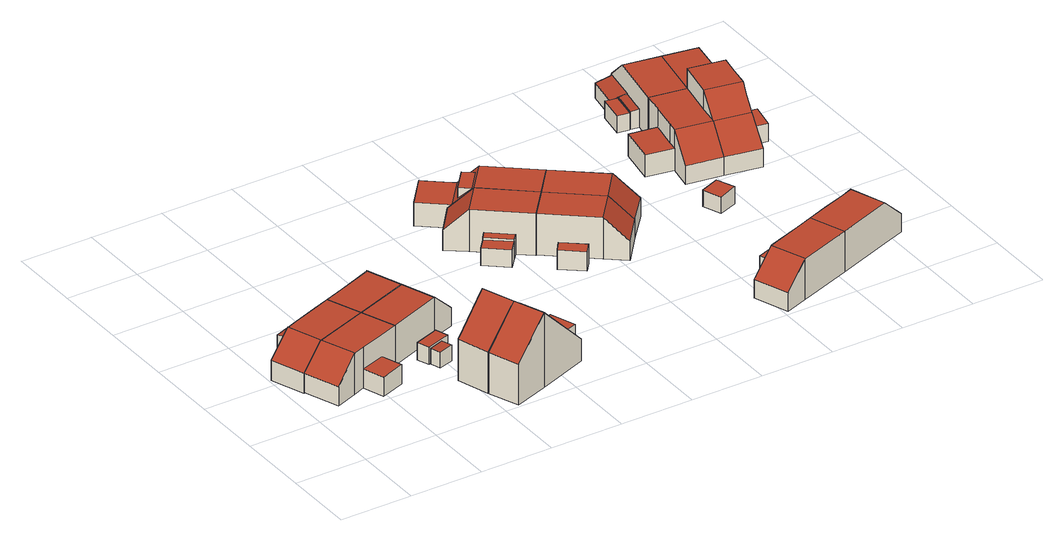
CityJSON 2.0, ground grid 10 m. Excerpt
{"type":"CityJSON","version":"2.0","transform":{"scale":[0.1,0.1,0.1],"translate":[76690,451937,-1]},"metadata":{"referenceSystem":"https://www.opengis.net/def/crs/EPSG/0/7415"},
"CityObjects":{
"building1":{"type":"Building","attributes":{"Volume":327.07,"Dakoppervlakte":74.04,"Muuroppervlakte":177.24,"Vloeroppervlakte":67.73,"hoogte_Z_max_in_m_NAP":5.5,"GEB_DOEL":"woonfunctie","dateOfConstruction":"1982-01-01","measuredHeight":5.8},"geometry":[{"type":"Solid","lod":"2","boundaries":[[[[0,1,2,3,4,5,6,7,8,9]],[[10,11,12,13,14,15]],[[16,17,18,19]],[[20,21,22,23]],[[15,7,6,10]],[[1,16,13,12,2]],[[16,1,0,17]],[[9,18,17,0]],[[8,19,18,9]],[[19,8,7,15,14,13,16]],[[5,4,20,23,11]],[[20,4,3,21]],[[22,21,3,2,12]],[[22,12,11,23]],[[10,6,5,11]]]],"semantics":{"surfaces":[{"type":"GroundSurface"},{"type":"RoofSurface"},{"type":"WallSurface"}],"values":[[0,1,1,1,2,2,2,2,2,2,2,2,2,2,2]]}}]},
"building2":{"type":"Building","attributes":{"Volume":332.04,"Dakoppervlakte":72.22,"Muuroppervlakte":180.23,"Vloeroppervlakte":65.92,"hoogte_Z_max_in_m_NAP":5.5,"GEB_DOEL":"woonfunctie","dateOfConstruction":"1982-01-01","measuredHeight":5.94},"geometry":[{"type":"Solid","lod":"2","boundaries":[[[[24,25,26,27,28,29,30,31,32,33]],[[10,34,35,36,37,11]],[[38,39,40,41]],[[20,23,42,43]],[[37,36,38,26,25]],[[10,11,32,31]],[[29,39,35,34,30]],[[41,27,26,38]],[[28,40,39,29]],[[27,41,40,28]],[[38,36,35,39]],[[25,24,43,42,37]],[[33,20,43,24]],[[11,23,20,33,32]],[[11,37,42,23]],[[10,31,30,34]]]],"semantics":{"surfaces":[{"type":"GroundSurface"},{"type":"RoofSurface"},{"type":"WallSurface"}],"values":[[0,1,1,1,2,2,2,2,2,2,2,2,2,2,2,2]]}}]},
"building3":{"type":"Building","attributes":{"Volume":7.05,"Dakoppervlakte":3.08,"Muuroppervlakte":16.33,"Vloeroppervlakte":3.07,"hoogte_Z_max_in_m_NAP":2.03,"GEB_DOEL":"onbekend","dateOfConstruction":"1982-01-01","measuredHeight":2.37},"geometry":[{"type":"Solid","lod":"2","boundaries":[[[[44,45,46,47]],[[48,49,50,51]],[[47,48,51,44]],[[47,46,49,48]],[[45,50,49,46]],[[50,45,44,51]]]],"semantics":{"surfaces":[{"type":"GroundSurface"},{"type":"RoofSurface"},{"type":"WallSurface"}],"values":[[0,1,2,2,2,2]]}}]},
"building4":{"type":"Building","attributes":{"Volume":15.6,"Dakoppervlakte":6.48,"Muuroppervlakte":25.98,"Vloeroppervlakte":6.48,"hoogte_Z_max_in_m_NAP":2.12,"GEB_DOEL":"onbekend","dateOfConstruction":"1982-01-01","measuredHeight":2.41},"geometry":[{"type":"Solid","lod":"2","boundaries":[[[[52,53,54,55]],[[56,57,58,59]],[[59,52,55,56]],[[55,54,57,56]],[[58,57,54,53]],[[59,58,53,52]]]],"semantics":{"surfaces":[{"type":"GroundSurface"},{"type":"RoofSurface"},{"type":"WallSurface"}],"values":[[0,1,2,2,2,2]]}}]},
"building5":{"type":"Building","attributes":{"Volume":325.19,"Dakoppervlakte":73.59,"Muuroppervlakte":176.23,"Vloeroppervlakte":67.25,"hoogte_Z_max_in_m_NAP":5.49,"GEB_DOEL":"woonfunctie","dateOfConstruction":"1982-01-01","measuredHeight":5.83},"geometry":[{"type":"Solid","lod":"2","boundaries":[[[[60,61,62,63,6,64,65,66,67,68]],[[69,70,71,34,10]],[[72,73,74,75]],[[76,77,78,79]],[[34,64,6,10]],[[74,68,67,75]],[[75,67,66,72]],[[66,65,73,72]],[[74,73,65,64,34,71,70,60,68]],[[63,62,76,79,69]],[[62,61,77,76]],[[78,77,61,60,70]],[[78,70,69,79]],[[63,69,10,6]]]],"semantics":{"surfaces":[{"type":"GroundSurface"},{"type":"RoofSurface"},{"type":"WallSurface"}],"values":[[0,1,1,1,2,2,2,2,2,2,2,2,2,2]]}}]},
"building6":{"type":"Building","attributes":{"Volume":291.05,"Dakoppervlakte":62.25,"Muuroppervlakte":158.6,"Vloeroppervlakte":56.05,"hoogte_Z_max_in_m_NAP":5.49,"GEB_DOEL":"woonfunctie","dateOfConstruction":"1982-01-01","measuredHeight":5.74},"geometry":[{"type":"Solid","lod":"2","boundaries":[[[[80,81,82,83,84,85]],[[86,69,10,15]],[[87,76,79,88]],[[80,10,69,81]],[[15,10,80,85]],[[85,84,86,15]],[[87,88,86,84,83]],[[87,83,82,76]],[[69,79,76,82,81]],[[86,88,79,69]]]],"semantics":{"surfaces":[{"type":"GroundSurface"},{"type":"RoofSurface"},{"type":"WallSurface"}],"values":[[0,1,1,2,2,2,2,2,2,2]]}}]},
"building7":{"type":"Building","attributes":{"Volume":424.4,"Dakoppervlakte":71.79,"Muuroppervlakte":222.81,"Vloeroppervlakte":57.26,"hoogte_Z_max_in_m_NAP":10.17,"GEB_DOEL":"woonfunctie","dateOfConstruction":"1982-01-01","measuredHeight":10.48},"children":["building7-1"],"geometry":[{"type":"Solid","lod":"2","boundaries":[[[[89,90,91,92,93,94]],[[95,96,97,98],[99,100,101,102]],[[103,104,95,98]],[[92,91,97,96]],[[98,97,91,90]],[[89,94,104,103]],[[90,89,103,98]],[[96,95,104,94,93,92]],[[105,106,99,102]],[[105,102,101]],[[105,101,100,106]],[[106,100,99]]]],"semantics":{"surfaces":[{"type":"GroundSurface"},{"type":"RoofSurface"},{"type":"WallSurface"}],"values":[[0,1,1,2,2,2,2,2,1,2,2,2]]}}]},
"building7-1":{"type":"BuildingInstallation","attributes":{"relationToConstruction":"outside"},"parents":["building7"],"geometry":[{"type":"MultiSurface","lod":"2","boundaries":[[[105,106,99,102]],[[105,102,101]],[[105,101,100,106]],[[106,100,99]]],"semantics":{"surfaces":[{"type":"RoofSurface"},{"type":"WallSurface"}],"values":[0,1,1,1]}}]},
"building8":{"type":"Building","attributes":{"Volume":412.3,"Dakoppervlakte":70.1,"Muuroppervlakte":220.91,"Vloeroppervlakte":56,"hoogte_Z_max_in_m_NAP":10.17,"GEB_DOEL":"woonfunctie","dateOfConstruction":"1982-01-01","measuredHeight":10.45},"children":["building8-1"],"geometry":[{"type":"Solid","lod":"2","boundaries":[[[[107,108,109,94,93,92]],[[104,110,111,95]],[[111,112,96,95],[113,114,115,116]],[[110,104,94,109]],[[111,110,109,108]],[[107,92,96,112]],[[108,107,112,111]],[[104,95,96,92,93,94]],[[116,117,118,113]],[[117,116,115]],[[117,115,114,118]],[[118,114,113]]]],"semantics":{"surfaces":[{"type":"GroundSurface"},{"type":"RoofSurface"},{"type":"WallSurface"}],"values":[[0,1,1,2,2,2,2,2,1,2,2,2]]}}]},
"building8-1":{"type":"BuildingInstallation","attributes":{"relationToConstruction":"outside"},"parents":["building8"],"geometry":[{"type":"MultiSurface","lod":"2","boundaries":[[[116,117,118,113]],[[117,116,115]],[[117,115,114,118]],[[118,114,113]]],"semantics":{"surfaces":[{"type":"RoofSurface"},{"type":"WallSurface"}],"values":[0,1,1,1]}}]},
"building9":{"type":"Building","attributes":{"Volume":332.66,"Dakoppervlakte":73.94,"Muuroppervlakte":179.62,"Vloeroppervlakte":67.69,"hoogte_Z_max_in_m_NAP":5.46,"GEB_DOEL":"woonfunctie","dateOfConstruction":"1982-01-01","measuredHeight":5.83},"geometry":[{"type":"Solid","lod":"2","boundaries":[[[[119,120,121,122,123,124,125,126,127,128,129,130]],[[131,132,133,134]],[[131,135,136,132]],[[137,138,139,140]],[[141,142,143,144]],[[133,128,127,134]],[[135,131,134,127,126,125]],[[123,132,136,124]],[[121,120,138,137]],[[120,119,139,138]],[[140,139,119,130]],[[143,140,130,129,144]],[[122,121,137,142,141]],[[137,140,143,142]],[[129,128,133,132,123,122,141,144]],[[135,125,124,136]]]],"semantics":{"surfaces":[{"type":"GroundSurface"},{"type":"RoofSurface"},{"type":"WallSurface"}],"values":[[0,1,1,1,1,2,2,2,2,2,2,2,2,2,2,2]]}}]},
"building10":{"type":"Building","attributes":{"Volume":17.51,"Dakoppervlakte":6.5,"Muuroppervlakte":29.18,"Vloeroppervlakte":6.5,"hoogte_Z_max_in_m_NAP":2.39,"GEB_DOEL":"onbekend","dateOfConstruction":"1982-01-01","measuredHeight":2.69},"geometry":[{"type":"Solid","lod":"2","boundaries":[[[[145,146,147,148]],[[149,150,151,152]],[[145,148,150,149]],[[148,147,151,150]],[[146,152,151,147]],[[146,145,149,152]]]],"semantics":{"surfaces":[{"type":"GroundSurface"},{"type":"RoofSurface"},{"type":"WallSurface"}],"values":[[0,1,2,2,2,2]]}}]},
"building11":{"type":"Building","attributes":{"Volume":378.97,"Dakoppervlakte":74.14,"Muuroppervlakte":195.07,"Vloeroppervlakte":76.94,"hoogte_Z_max_in_m_NAP":5.46,"GEB_DOEL":"woonfunctie","dateOfConstruction":"1982-01-01","measuredHeight":5.87},"children":["building11-1"],"geometry":[{"type":"Solid","lod":"2","boundaries":[[[[153,125,154,155,156,157,158,159,127,126]],[[134,160,161,131]],[[162,163,131,161],[164,165,166,167]],[[162,168,169,170,171,163]],[[163,153,126,127,134,131]],[[134,127,159,160]],[[162,157,156,155,169,168]],[[169,155,154,170]],[[163,171,170,154,125,153]],[[157,162,161,160,159,158]],[[172,173,166,165]],[[173,172,164,167]],[[167,166,173]],[[172,165,164]]]],"semantics":{"surfaces":[{"type":"GroundSurface"},{"type":"RoofSurface"},{"type":"WallSurface"}],"values":[[0,1,1,1,2,2,2,2,2,2,1,2,2,2]]}}]},
"building11-1":{"type":"BuildingInstallation","attributes":{"relationToConstruction":"outside"},"parents":["building11"],"geometry":[{"type":"MultiSurface","lod":"2","boundaries":[[[172,173,166,165]],[[173,172,164,167]],[[167,166,173]],[[172,165,164]]],"semantics":{"surfaces":[{"type":"RoofSurface"},{"type":"WallSurface"}],"values":[0,1,1,1]}}]},
"building12":{"type":"Building","attributes":{"Volume":300.1,"Dakoppervlakte":62.18,"Muuroppervlakte":162.89,"Vloeroppervlakte":56.09,"hoogte_Z_max_in_m_NAP":5.46,"GEB_DOEL":"woonfunctie","dateOfConstruction":"1982-01-01","measuredHeight":5.8},"geometry":[{"type":"Solid","lod":"2","boundaries":[[[[174,175,176,177,178,179]],[[180,181,182,183]],[[182,181,134,133]],[[183,177,176,180]],[[133,134,174,179]],[[133,179,178,182]],[[175,174,134,181,180,176]],[[178,177,183,182]]]],"semantics":{"surfaces":[{"type":"GroundSurface"},{"type":"RoofSurface"},{"type":"WallSurface"}],"values":[[0,1,1,2,2,2,2,2]]}}]},
"building13":{"type":"Building","attributes":{"Volume":16.3,"Dakoppervlakte":6.79,"Muuroppervlakte":26.49,"Vloeroppervlakte":6.79,"hoogte_Z_max_in_m_NAP":2.08,"GEB_DOEL":"onbekend","dateOfConstruction":"1982-01-01","measuredHeight":2.4},"geometry":[{"type":"Solid","lod":"2","boundaries":[[[[184,185,186,187]],[[188,189,190,191]],[[184,187,191,190]],[[187,186,188,191]],[[188,186,185,189]],[[184,190,189,185]]]],"semantics":{"surfaces":[{"type":"GroundSurface"},{"type":"RoofSurface"},{"type":"WallSurface"}],"values":[[0,1,2,2,2,2]]}}]},
"building14":{"type":"Building","attributes":{"Volume":299.36,"Dakoppervlakte":63.17,"Muuroppervlakte":160.74,"Vloeroppervlakte":56.9,"hoogte_Z_max_in_m_NAP":5.46,"GEB_DOEL":"woonfunctie","dateOfConstruction":"1982-01-01","measuredHeight":5.72},"geometry":[{"type":"Solid","lod":"2","boundaries":[[[[174,192,193,194,176,175]],[[180,195,196,181]],[[160,134,181,196]],[[176,194,195,180]],[[192,174,134,160]],[[174,175,181,134]],[[195,194,193,192,160,196]],[[175,176,180,181]]]],"semantics":{"surfaces":[{"type":"GroundSurface"},{"type":"RoofSurface"},{"type":"WallSurface"}],"values":[[0,1,1,2,2,2,2,2]]}}]},
"building15":{"type":"Building","attributes":{"Volume":16.07,"Dakoppervlakte":6.73,"Muuroppervlakte":26.06,"Vloeroppervlakte":6.73,"hoogte_Z_max_in_m_NAP":2.08,"GEB_DOEL":"onbekend","dateOfConstruction":"1982-01-01","measuredHeight":2.39},"geometry":[{"type":"Solid","lod":"2","boundaries":[[[[197,198,199,200]],[[201,202,203,204]],[[197,200,202,201]],[[200,199,203,202]],[[203,199,198,204]],[[198,197,201,204]]]],"semantics":{"surfaces":[{"type":"GroundSurface"},{"type":"RoofSurface"},{"type":"WallSurface"}],"values":[[0,1,2,2,2,2]]}}]},
"building16":{"type":"Building","attributes":{"Volume":309.48,"Dakoppervlakte":67.77,"Muuroppervlakte":165.56,"Vloeroppervlakte":61.3,"hoogte_Z_max_in_m_NAP":5.5,"GEB_DOEL":"woonfunctie","dateOfConstruction":"1982-01-01","measuredHeight":5.78},"geometry":[{"type":"Solid","lod":"2","boundaries":[[[[205,206,207,208,209,210,211,212,213,214,215,216]],[[217,218,219,220,221,222,223,224]],[[225,226,227,228]],[[229,230,231,232]],[[213,217,224,214]],[[218,217,213,212,228]],[[214,224,223,222,216,215]],[[210,226,225,211]],[[227,226,210,209]],[[212,211,225,228]],[[227,219,218,228]],[[206,205,230,229]],[[222,231,230,205,216]],[[207,206,229,232,221]],[[231,222,221,232]],[[221,220,219,227,209,208,207]]]],"semantics":{"surfaces":[{"type":"GroundSurface"},{"type":"RoofSurface"},{"type":"WallSurface"}],"values":[[0,1,1,1,2,2,2,2,2,2,2,2,2,2,2,2]]}}]},
"building17":{"type":"Building","attributes":{"Volume":15.54,"Dakoppervlakte":6.65,"Muuroppervlakte":27.12,"Vloeroppervlakte":6.64,"hoogte_Z_max_in_m_NAP":2.29,"GEB_DOEL":"onbekend","dateOfConstruction":"1982-01-01","measuredHeight":2.52},"geometry":[{"type":"Solid","lod":"2","boundaries":[[[[233,234,235,236,237,238]],[[239,240,241,242]],[[226,225,243,244]],[[241,234,233,242]],[[242,233,238,239]],[[239,238,237,240]],[[244,240,237,236,226]],[[225,226,236,235]],[[235,234,241,243,225]],[[243,241,240,244]]]],"semantics":{"surfaces":[{"type":"GroundSurface"},{"type":"RoofSurface"},{"type":"WallSurface"}],"values":[[0,1,1,2,2,2,2,2,2,2]]}}]},
"building18":{"type":"Building","attributes":{"Volume":17.52,"Dakoppervlakte":7.31,"Muuroppervlakte":25.92,"Vloeroppervlakte":7.31,"hoogte_Z_max_in_m_NAP":2.09,"GEB_DOEL":"onbekend","dateOfConstruction":"2020-01-01","measuredHeight":2.44},"geometry":[{"type":"Solid","lod":"2","boundaries":[[[[245,246,247,248]],[[249,250,251,252]],[[247,246,252,251]],[[246,245,249,252]],[[248,250,249,245]],[[251,250,248,247]]]],"semantics":{"surfaces":[{"type":"GroundSurface"},{"type":"RoofSurface"},{"type":"WallSurface"}],"values":[[0,1,2,2,2,2]]}}]},
"building19":{"type":"Building","attributes":{"Volume":14.16,"Dakoppervlakte":5.9,"Muuroppervlakte":26.27,"Vloeroppervlakte":5.9,"hoogte_Z_max_in_m_NAP":2.29,"GEB_DOEL":"onbekend","dateOfConstruction":"1982-01-01","measuredHeight":2.58},"geometry":[{"type":"Solid","lod":"2","boundaries":[[[[253,254,255,256,257,258]],[[259,260,261,262]],[[263,264,265,266]],[[256,255,262,261]],[[254,259,262,255]],[[254,253,260,259]],[[253,258,263,266,260]],[[258,257,264,263]],[[256,261,265,264,257]],[[260,266,265,261]]]],"semantics":{"surfaces":[{"type":"GroundSurface"},{"type":"RoofSurface"},{"type":"WallSurface"}],"values":[[0,1,1,2,2,2,2,2,2,2]]}}]},
"building20":{"type":"Building","attributes":{"Volume":312.42,"Dakoppervlakte":68.2,"Muuroppervlakte":165.7,"Vloeroppervlakte":61.84,"hoogte_Z_max_in_m_NAP":5.37,"GEB_DOEL":"woonfunctie","dateOfConstruction":"1982-01-01","measuredHeight":5.67},"geometry":[{"type":"Solid","lod":"2","boundaries":[[[[214,213,267,258,257,268,269,270,271,272]],[[273,274,275,276,217,224]],[[273,277,278,274]],[[279,280,264,263]],[[217,213,214,224]],[[271,277,273,224,214,272]],[[277,271,270,278]],[[269,268,280,275,274,278,270]],[[258,263,264,257]],[[263,258,267,279]],[[257,264,280,268]],[[275,280,279,276]],[[217,276,279,267,213]]]],"semantics":{"surfaces":[{"type":"GroundSurface"},{"type":"RoofSurface"},{"type":"WallSurface"}],"values":[[0,1,1,1,2,2,2,2,2,2,2,2,2]]}}]},
"building21":{"type":"Building","attributes":{"Volume":360.61,"Dakoppervlakte":82.26,"Muuroppervlakte":185.55,"Vloeroppervlakte":75.91,"hoogte_Z_max_in_m_NAP":5.48,"GEB_DOEL":"woonfunctie","dateOfConstruction":"1982-01-01","measuredHeight":5.79},"geometry":[{"type":"Solid","lod":"2","boundaries":[[[[281,282,283,284,285,286,287,288,289]],[[290,291,292,293,294,295]],[[296,297,298,299]],[[300,301,302,303,298,297,304]],[[290,295,283,282]],[[283,295,294,284]],[[282,281,291,290]],[[288,296,299,289]],[[281,289,299,298]],[[287,297,296,288]],[[297,287,286,304]],[[285,300,304,286]],[[301,300,285,284,294]],[[291,281,298]],[[302,301,294,293]],[[303,302,293,292]],[[298,303,292,291]]]],"semantics":{"surfaces":[{"type":"GroundSurface"},{"type":"RoofSurface"},{"type":"WallSurface"}],"values":[[0,1,1,1,2,2,2,2,2,2,2,2,2,2,2,2,2]]}}]},
"building22":{"type":"Building","attributes":{"Volume":15.24,"Dakoppervlakte":6.35,"Muuroppervlakte":26.59,"Vloeroppervlakte":6.35,"hoogte_Z_max_in_m_NAP":2.22,"GEB_DOEL":"onbekend","dateOfConstruction":"1982-01-01","measuredHeight":2.49},"geometry":[{"type":"Solid","lod":"2","boundaries":[[[[305,306,307,308,309,310,311]],[[312,313,314,315,316]],[[317,318,319,320]],[[315,309,308,307,312,316]],[[306,313,312,307]],[[305,314,313,306]],[[311,317,320,314,305]],[[311,310,318,317]],[[310,309,315,319,318]],[[320,319,315,314]]]],"semantics":{"surfaces":[{"type":"GroundSurface"},{"type":"RoofSurface"},{"type":"WallSurface"}],"values":[[0,1,1,2,2,2,2,2,2,2]]}}]},
"building23":{"type":"Building","attributes":{"Volume":338.28,"Dakoppervlakte":78.86,"Muuroppervlakte":168.8,"Vloeroppervlakte":71.97,"hoogte_Z_max_in_m_NAP":5.48,"GEB_DOEL":"woonfunctie","dateOfConstruction":"1982-01-01","measuredHeight":5.75},"geometry":[{"type":"Solid","lod":"2","boundaries":[[[[321,322,323,324,286,285,325,311,310,308,326]],[[327,300,304,328]],[[327,328,329,330,331]],[[332,333,334,335,336,337]],[[318,317,338,339,334]],[[324,323,329,328]],[[330,329,323,322]],[[304,286,324,328]],[[326,308,332,337]],[[336,321,326,337]],[[318,333,310,311,317]],[[311,325,338,317]],[[339,335,334]],[[333,332,308,310]],[[333,318,334]],[[285,300,327,331,330,322,321,336,335,339,338,325]],[[286,304,300,285]]]],"semantics":{"surfaces":[{"type":"GroundSurface"},{"type":"RoofSurface"},{"type":"WallSurface"}],"values":[[0,1,1,1,1,2,2,2,2,2,2,2,2,2,2,2,2]]}}]},
"building24":{"type":"Building","attributes":{"Volume":420.55,"Dakoppervlakte":79.57,"Muuroppervlakte":227.92,"Vloeroppervlakte":67.18,"hoogte_Z_max_in_m_NAP":8.27,"GEB_DOEL":"woonfunctie","dateOfConstruction":"1982-01-01","measuredHeight":8.57},"geometry":[{"type":"Solid","lod":"2","boundaries":[[[[340,341,342,343,344,345,288,287,346,286,347]],[[296,348,349,297]],[[349,350,351,352,297]],[[353,354,352,351,355]],[[356,357,358,359,360]],[[287,288,296,297]],[[345,348,296,288]],[[287,297,352,346]],[[351,350,357,356]],[[350,349,344,343,357]],[[286,346,352,354]],[[340,347,353,355,351,356,360]],[[286,354,353,347]],[[342,358,357,343]],[[359,358,342,341]],[[340,360,359,341]],[[345,344,349,348]]]],"semantics":{"surfaces":[{"type":"GroundSurface"},{"type":"RoofSurface"},{"type":"WallSurface"}],"values":[[0,1,1,1,1,2,2,2,2,2,2,2,2,2,2,2,2]]}}]},
"building25":{"type":"Building","attributes":{"Volume":325.31,"Dakoppervlakte":73.3,"Muuroppervlakte":177.31,"Vloeroppervlakte":67.15,"hoogte_Z_max_in_m_NAP":5.48,"GEB_DOEL":"woonfunctie","dateOfConstruction":"1982-01-01","measuredHeight":5.81},"geometry":[{"type":"Solid","lod":"2","boundaries":[[[[361,362,363,364,365,366,347,286,324,323]],[[328,304,367,368]],[[368,369,329,328]],[[370,371,372,373]],[[323,329,369,361]],[[329,323,324,286,304,328]],[[286,347,367,304]],[[370,366,365,371]],[[371,365,364,372]],[[373,372,364,363]],[[367,347,366,370,373,363,362,368]],[[368,362,361,369]]]],"semantics":{"surfaces":[{"type":"GroundSurface"},{"type":"RoofSurface"},{"type":"WallSurface"}],"values":[[0,1,1,1,2,2,2,2,2,2,2,2]]}}]}
},
"vertices":[
[95,106,7],[85,135,7],[69,129,7],[38,117,7],[20,165,7],[51,176,7],[126,203,7],[144,156,7],[119,147,7],[129,118,7],[126,203,64],[51,176,64],[69,129,64],[85,135,64],[119,147,64],[144,156,64],[85,135,34],[95,106,34],[129,118,34],[119,147,34],[20,165,34],[38,117,34],[69,129,65],[51,176,65],
[3,211,6],[34,222,6],[51,229,6],[41,256,6],[74,268,6],[84,241,6],[108,250,6],[126,203,6],[51,176,6],[20,165,6],[108,250,64],[84,241,64],[51,229,64],[34,222,64],[51,229,39],[84,241,39],[74,268,34],[41,256,34],[34,222,65],[3,211,34],
[202,143,7],[207,129,7],[187,123,7],[182,137,7],[182,137,29],[187,123,29],[207,129,30],[202,143,30],
[208,166,7],[214,149,7],[180,137,7],[174,154,7],[174,154,31],[180,137,31],[214,149,31],[208,166,31],
[183,278,7],[214,289,7],[232,241,7],[201,230,7],[108,250,7],[136,260,7],[125,287,7],[159,300,7],[170,273,7],[201,230,64],[183,278,64],[136,260,64],[125,287,32],[136,260,32],[170,273,32],[159,300,32],[232,241,34],[214,289,33],[183,278,65],[201,230,65],
[126,203,8],[201,230,8],[232,241,8],[249,195,8],[218,184,8],[144,156,8],[218,184,64],[249,195,34],[218,184,65],
[190,88,7],[235,105,7],[305,131,7],[321,87,7],[251,61,7],[204,44,7],[251,61,112],[321,87,38],[305,131,38],[235,105,112],[285,116,62],[299,121,47],[312,87,47],[297,81,62],[190,88,65],[204,44,64],[312,87,62],[299,121,62],
[337,45,7],[267,19,7],[220,2,7],[220,2,64],[267,19,112],[337,45,38],[300,74,62],[315,79,47],[328,44,47],[313,39,62],[328,44,62],[315,79,62],
[384,269,6],[355,293,6],[367,307,6],[374,316,6],[361,327,6],[336,347,6],[368,386,6],[393,366,6],[455,314,6],[423,276,6],[404,292,6],[396,283,6],[393,366,65],[361,327,65],[423,276,65],[455,314,65],[368,386,34],[336,347,34],[367,307,31],[355,293,31],[384,269,31],[396,283,31],[374,316,34],[367,307,34],[396,283,34],[404,292,34],
[437,249,7],[465,226,7],[454,212,7],[426,235,7],[437,249,34],[426,235,34],[454,212,34],[465,226,34],
[372,383,6],[337,412,6],[369,451,6],[400,425,6],[405,422,6],[425,404,6],[487,353,6],[487,353,65],[425,404,65],[405,422,39],[372,383,39],[404,411,45],[417,401,60],[394,373,60],[381,384,45],[400,425,39],[369,451,39],[337,412,39],[368,386,39],[404,411,60],[381,384,60],
[455,314,7],[517,263,7],[542,243,7],[510,204,7],[485,225,7],[423,276,7],[542,243,34],[517,263,65],[485,225,65],[510,204,34],
[459,417,7],[487,393,7],[475,379,7],[447,402,7],[475,379,31],[487,393,31],[459,417,31],[447,402,31],
[487,353,7],[549,302,7],[575,281,7],[575,281,33],[549,302,65],
[529,359,7],[556,335,7],[544,321,7],[517,345,7],[529,359,31],[517,345,31],[544,321,31],[556,335,31],
[605,4,7],[588,52,7],[619,63,7],[622,65,7],[634,69,7],[630,80,7],[665,93,7],[669,82,7],[693,91,7],[711,43,7],[640,17,7],[637,16,7],[693,91,64],[669,82,64],[634,69,64],[622,65,64],[619,63,64],[637,16,64],[640,17,64],[711,43,64],[665,93,33],[630,80,33],[634,69,34],[669,82,34],[588,52,33],[605,4,33],[637,16,65],[619,63,65],
[659,109,8],[665,94,8],[665,93,8],[630,80,8],[630,81,8],[624,96,8],[624,96,31],[630,81,31],[665,94,31],[659,109,31],[665,94,33],[630,81,33],
[659,234,7],[650,260,7],[675,269,7],[685,244,7],[659,234,30],[685,244,31],[675,269,31],[650,260,30],
[716,113,7],[710,127,7],[744,140,7],[749,125,7],[750,124,7],[716,112,7],[710,127,31],[716,113,31],[749,125,31],[744,140,31],[716,112,33],[750,124,33],[749,125,33],[716,113,33],
[720,101,7],[754,113,7],[769,119,7],[799,130,7],[817,82,7],[786,71,7],[786,71,64],[769,119,64],[754,113,64],[720,101,64],[817,82,33],[799,130,33],[720,101,34],[754,113,34],
[666,346,7],[628,353,7],[637,404,7],[675,398,7],[679,424,7],[729,416,7],[715,337,7],[709,305,7],[660,313,7],[628,353,38],[666,346,38],[668,361,38],[675,397,38],[675,398,38],[637,404,38],[709,305,33],[715,337,65],[666,346,65],[660,313,33],[679,424,65],[675,398,65],[675,397,65],[668,361,65],[729,416,65],
[671,453,7],[655,455,7],[661,492,7],[668,490,7],[677,489,7],[678,489,7],[672,453,7],[661,492,31],[655,455,31],[671,453,31],[677,489,31],[668,490,31],[672,453,32],[678,489,32],[677,489,32],[671,453,32],
[697,532,7],[698,535,7],[749,526,7],[743,494,7],[684,451,7],[676,536,7],[693,503,65],[743,494,65],[749,526,34],[698,535,34],[697,532,37],[668,490,28],[678,489,31],[685,488,33],[690,487,34],[697,532,34],[676,536,28],[684,451,33],[690,487,33],
[773,381,7],[803,376,7],[796,341,7],[767,346,7],[764,328,7],[759,296,7],[719,364,7],[778,407,7],[759,296,33],[764,328,65],[767,346,83],[769,355,93],[719,364,93],[778,407,93],[729,416,93],[773,381,93],[769,355,32],[767,346,32],[796,341,32],[803,376,32],[773,381,32],
[797,518,7],[791,486,7],[789,471,7],[819,465,7],[813,428,7],[782,434,7],[778,407,65],[791,486,65],[797,518,34],[782,434,31],[813,428,31],[819,465,31],[789,471,31]
]}
